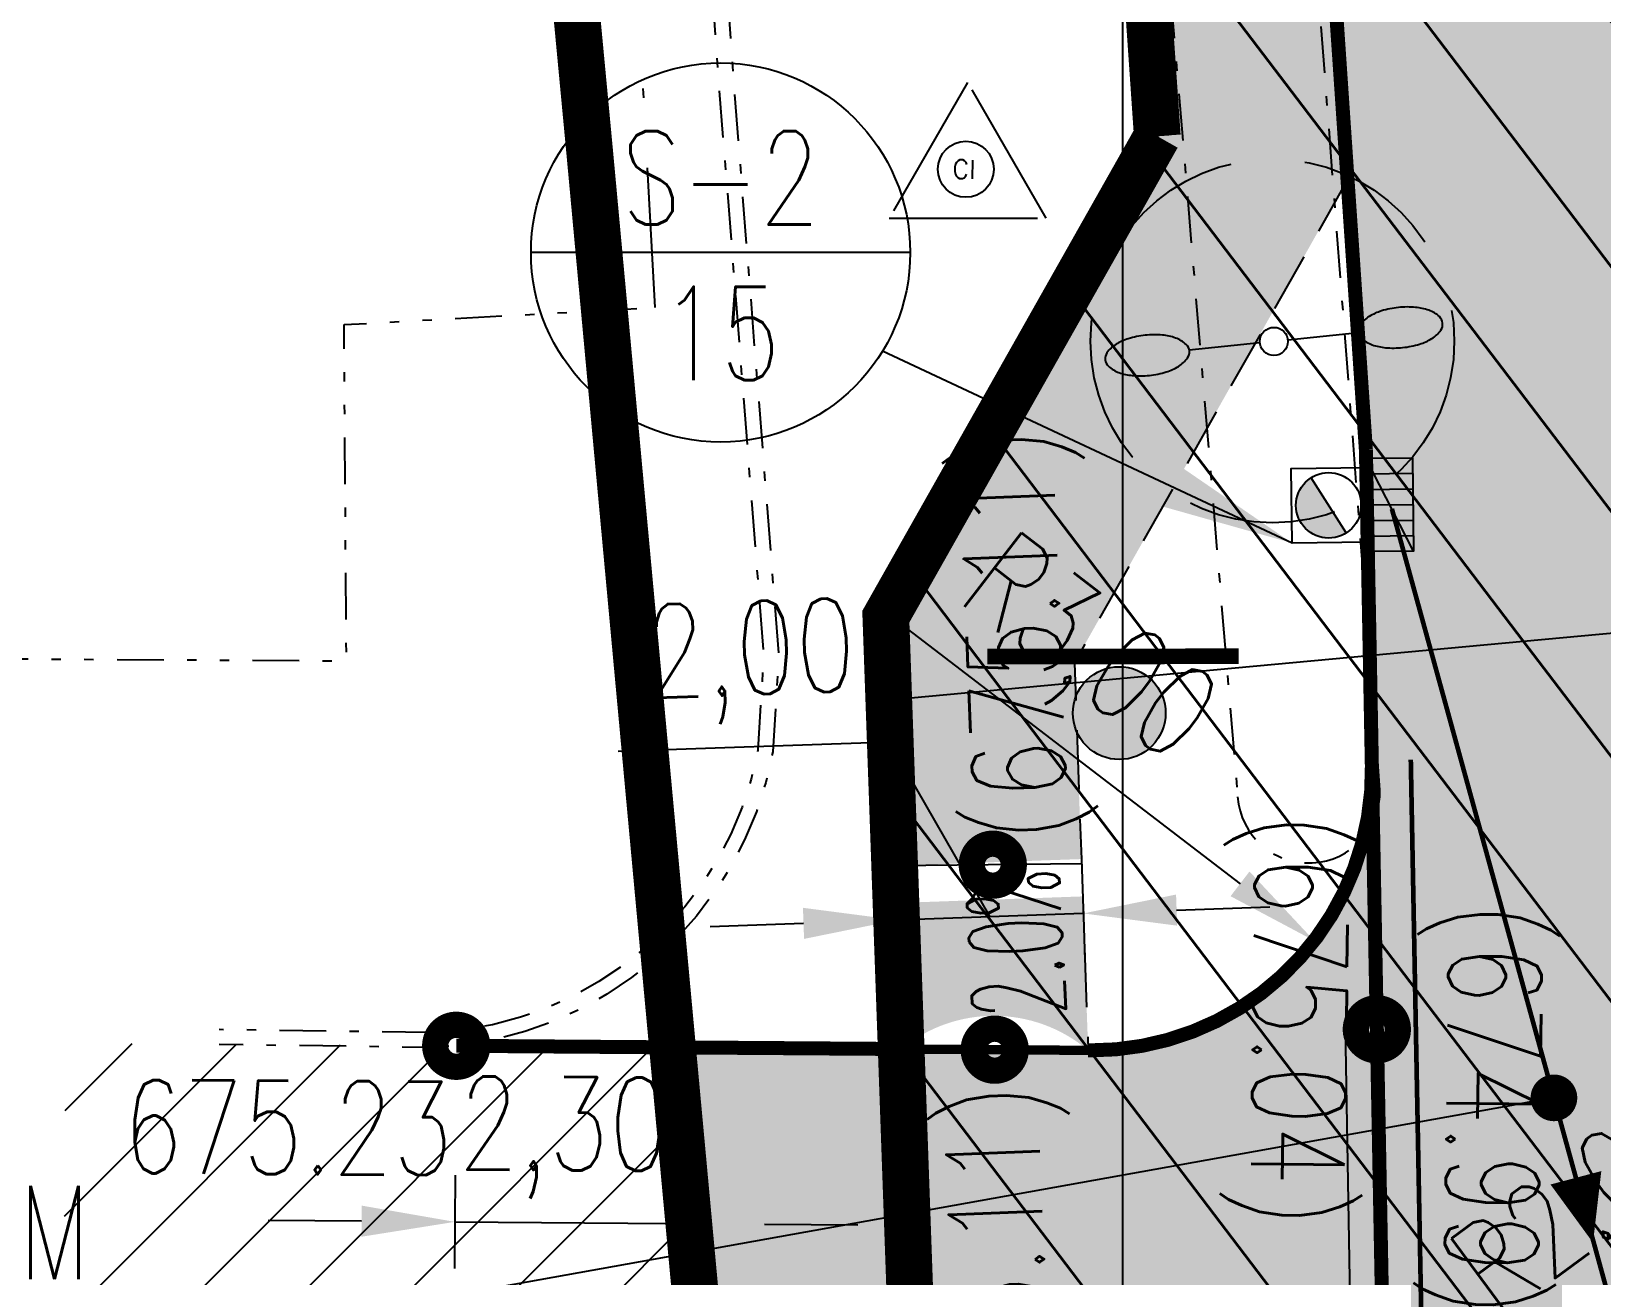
# Model space of a CAD drawing. Extents: x 352140 to 354978, y 6304672 to 6307963.
# Drawn here: x 352288.31 to 352305.13, y 6305547.89 to 6305561.22 of the extents above; entities that cross this region are included whole.
import ezdxf
from ezdxf import colors
from ezdxf.entities.mleader import LeaderData, LeaderLine
from ezdxf.enums import TextEntityAlignment as Align
from ezdxf.math import Vec2, Vec3

# ---------------------------------------------------------------- set-up
doc = ezdxf.new("R2010")
doc.units = 0
for name, pattern in [('CENTER', [50.800000000000004, 31.75, -6.35, 6.35, -6.35]), ('CONTINUOS', [0]), ('DASHDOT', [1, 0.5, -0.25, 0, -0.25]), ('DASHED', [19.049999999999997, 12.7, -6.35]), ('DIVIDE', [1.25, 0.5, -0.25, 0, -0.25, 0, -0.25]), ('HIDDEN', [9.524999999999999, 6.35, -3.175]), ('JPG_DASHDOT', [1, 0.5, -0.25, 0, -0.25])]:
    doc.linetypes.add(name, pattern=pattern)
doc.layers.get('0').update_dxf_attribs({"linetype": 'CONTINUOUS'})
for name, color, linetype in [('00-S2_ALL AREA APORTANTES', 150, 'CONTINUOUS'), ('00_All ext_Descarga sum', 1, 'CONTINUOUS'), ('00_All ext_Txt', 4, 'CONTINUOUS'), ('00_Demarc_Señal Proyectada', 1, 'CONTINUOUS'), ('00_S2_All ext_Sumidero', 3, 'CONTINUOUS'), ('01_Dem Ext_Transl_niv.anillo', 130, 'CONTINUOUS'), ('01_Dem Ext_Vereda HC', 1, 'CONTINUOUS'), ('02_Geo ext_Acotamiento', 7, 'CONTINUOUS'), ('02_Geo ext_Eje', 4, 'CONTINUOUS'), ('03_Pav ext_Escurrimiento', 2, 'CONTINUOUS'), ('03_Pav ext_HCV', 34, 'CONTINUOUS'), ('03_Pav ext_Vereda HC', 42, 'CONTINUOUS'), ('03_Pav proy_Rebaje de vereda', 5, 'DASHED'), ('03_Pav proy_Solera Tipo A', 1, 'CONTINUOUS'), ('03_S2_Pav ext_Borde vereda', 7, 'CONTINUOUS'), ('03_S3_Pav ext_Cota', 2, 'CONTINUOUS'), ('05_All ext_Txt', 4, 'CONTINUOUS'), ('1-coordenadas', 8, 'CONTINUOUS'), ('1-LINEA DE CIERRO', 7, 'DIVIDE'), ('2-ACHURADO PAVIMENTO HORMIGON', 8, 'CONTINUOUS'), ('TOP-URB-SOLERAS', 2, 'JPG_DASHDOT'), ('Z-CI', 253, 'CONTINUOUS')]:
    doc.layers.add(name, color=color, linetype=linetype)
doc.layers.add('0_ASD_LINEA OFICIAL', color=253, linetype='DASHDOT', lineweight=20)
doc.styles.add('JPG_2MM', font='simplex.shx', dxfattribs={"height": 1})
doc.styles.add('ROMANS', font='romans.shx', dxfattribs={"width": 0.75})
doc.dimstyles.new('acio', dxfattribs={"dimscale": 0, "dimtxt": 2, "dimasz": 2, "dimexe": 1, "dimexo": 1, "dimtad": 1, "dimrnd": 0.05, "dimzin": 1, "dimtxsty": 'ROMANS', "dimcen": 2.5, "dimclrt": 2, "dimaunit": 2, "dimazin": 0, "dimtfac": 1, "dimtmove": 0, "dimatfit": 3, "dimfxl": 1, "dimfxlon": 1, "dimarcsym": 0})
doc.dimstyles.new('Principal', dxfattribs={"dimscale": 0, "dimtxt": 2, "dimasz": 2, "dimexe": 1, "dimexo": 1, "dimtad": 1, "dimrnd": 0.05, "dimzin": 1, "dimtxsty": 'ROMANS', "dimcen": 2.5, "dimclrt": 2, "dimaunit": 2, "dimadec": 0, "dimazin": 0, "dimtfac": 1, "dimtmove": 0, "dimatfit": 3, "dimfxl": 1, "dimfxlon": 1, "dimarcsym": 0})
pattern_1 = [(127.2451660467093, (0, 0), (-1.263734244477452, -0.9607975902004564), [])]

# ---------------------------------------------------------------- blocks, each defined once
blk = doc.blocks.new('COORDENADAS')
at = {"layer": '1-coordenadas'}
blk.add_line((120, -900.625), (120, -0.625), dxfattribs=at)
blk = doc.blocks.new('CI')
at = {"layer": 'Z-CI'}
blk.add_circle((0, 0), 1.2, dxfattribs=at)
at = {"layer": 'Z-CI', "style": 'ROMANS'}
blk.add_text('CI', height=0.8, rotation=359.9999999999771, dxfattribs=at).set_placement((-0.5790548566146754, -0.401890331827417))
blk = doc.blocks.new('LUM2')
for points in [[(0.5229014756878314, 3.410333337480552, 0.04871405071057859), (0.4780484168259136, 3.869611710622848, 0.06248870065298349), (0.3648780560315572, 4.211667116191165, 0.102973750598541), (0.1641475692449603, 4.475958277358586, 0.1809406009640845), (-0.01662422687604703, 4.543590435321676, 0.1809406009643186), (-0.1973960229979639, 4.475958277358586, 0.1029737505982769), (-0.3981265097836513, 4.211667116191165, 0.0624887006529927), (-0.5112968705789172, 3.869611710622848, 0.04871405071057102), (-0.556149929440835, 3.410333337480552, 0.04871405071101282), (-0.5112968705770982, 2.951054964338255, 0.0624887006525511), (-0.3981265097836513, 2.608999558771757, 0.1029737505986113), (-0.1973960229961449, 2.344708397606155, 0.1809406009639757), (-0.01662422687604703, 2.277076239641247, 0.1809406009641173), (0.1641475692449603, 2.344708397606155, 0.1029737505985042), (0.3648780560315572, 2.608999558771757, 0.06248870065271414), (0.4780484168250041, 2.951054964338255, 0.04871405071085048)], [(-0.5229014756869219, -3.410333337491465, 0.04871405071057859), (-0.4780484168250041, -3.869611710631943, 0.06248870065298349), (-0.3648780560306477, -4.21166711620026, 0.102973750598541), (-0.1641475692440508, -4.475958277365862, 0.1809406009640845), (0.01662422687695653, -4.543590435328952, 0.1809406009643186), (0.1973960229979639, -4.475958277365862, 0.1029737505982769), (0.3981265097845608, -4.21166711620026, 0.0624887006529927), (0.5112968705798266, -3.869611710631943, 0.04871405071057102), (0.5561499294417445, -3.410333337491465, 0.04871405071101282), (0.5112968705789172, -2.95105496434735, 0.0624887006525511), (0.3981265097845608, -2.608999558779033, 0.1029737505986113), (0.1973960229979639, -2.344708397613431, 0.1809406009639757), (0.01662422687695653, -2.277076239650341, 0.1809406009641173), (-0.1641475692440508, -2.344708397613431, 0.1029737505985042), (-0.3648780560306477, -2.608999558779033, 0.06248870065271414), (-0.4780484168240946, -2.95105496434735, 0.04871405071085048)]]:
    blk.add_hatch(color=256).paths.add_polyline_path(points)
for p, q in [((0.01035205825155572, 2.276891429290117), (0.01035205825155572, 0.3754495746434259)), ((-0.01035205825155572, -2.276891429291936), (-0.01035205825155572, -0.3754495746470639))]:
    blk.add_line(p, q)
for centre in [(0, 0), (9.094947017729282e-13, 0)]:
    blk.add_circle(centre, 0.3755922632470101)
for centre, radius, start, end in [((0.9084136875399054, 3.589644082559971), 1.447052155798018, 154.5416227462664, 168.8443807012208), ((0.3370818942630649, 3.861646073768497), 0.8142764441657048, 131.0246651848823, 154.5416227462664), ((-0.01662422687604703, 4.268184828100857), 0.2754056072245294, 90, 131.0246651848823), ((-0.01662422687604703, 4.268184828100857), 0.2754056072240395, 48.97533481497067, 90), ((-0.3703303480142495, 3.861646073768497), 0.8142764441647238, 25.45837725373359, 48.97533481511771), ((-0.9416621412910899, 3.589644082559971), 1.447052155796162, 11.15561929877918, 25.45837725373359), ((1.817695091683163, 3.41033333748419), 2.373845021123537, 168.8443807012208, 180), ((-1.850943545437076, 3.410333337487828), 2.373845021125307, 0, 11.15561929877918), ((1.817695091677706, 3.41033333748419), 2.373845021118759, 180, 191.1556192987792), ((-1.850943545435257, 3.410333337482371), 2.373845021122686, 348.8443807012208, 0), ((0.9084136875389959, 3.231022592412046), 1.447052155796036, 191.1556192987792, 205.4583772537336), ((-0.9416621412901804, 3.231022592412046), 1.447052155795184, 334.5416227462664, 348.8443807012208), ((0.3370818942612459, 2.95902060120352), 0.8142764441641419, 205.4583772537336, 228.9753348151177), ((-0.3703303480142495, 2.95902060120352), 0.8142764441646378, 311.0246651848823, 334.5416227462664), ((-0.01662422687604703, 2.552481846869341), 0.2754056072240823, 228.9753348151177, 270.0000000000521), ((-0.01662422687604703, 2.552481846869341), 0.2754056072243111, 269.9999999998957, 311.0246651848823), ((0.370330348015159, -2.95902060120352), 0.8142764441646378, 131.0246651848823, 154.5416227462664), ((0.01662422687695653, -2.55248184687116), 0.2754056072243111, 89.99999999989578, 131.0246651848823), ((0.01662422687695653, -2.55248184687116), 0.2754056072240823, 48.97533481511771, 90.00000000005213), ((-0.3370818942612459, -2.95902060120352), 0.8142764441641419, 25.45837725373359, 48.97533481511771), ((0.9416621412901804, -3.231022592412046), 1.447052155795184, 154.5416227462664, 168.8443807012208), ((-0.9084136875371769, -3.231022592412046), 1.447052155796036, 11.15561929877918, 25.45837725373359), ((1.850943545435257, -3.41033333748419), 2.373845021122686, 168.8443807012208, 180), ((-1.817695091676796, -3.410333337487828), 2.373845021118759, 0, 11.15561929877918), ((1.850943545437985, -3.410333337487828), 2.373845021125307, 180, 191.1556192987792), ((-1.817695091682253, -3.410333337487828), 2.373845021123537, 348.8443807012208, 0), ((0.9416621412919994, -3.589644082559971), 1.447052155796162, 191.1556192987792, 205.4583772537336), ((-0.9084136875399054, -3.589644082559971), 1.447052155798018, 334.5416227462664, 348.8443807012208), ((0.370330348015159, -3.861646073768497), 0.8142764441647238, 205.4583772537336, 228.9753348151177), ((0.01662422687695653, -4.268184828100857), 0.2754056072240395, 228.9753348149707, 270), ((0.01662422687695653, -4.268184828100857), 0.2754056072245294, 270, 311.0246651848823), ((-0.3370818942621554, -3.861646073768497), 0.8142764441657048, 311.0246651848823, 334.5416227462664)]:
    blk.add_arc(centre, radius, start, end)
blk = doc.blocks.new('*U897')
h = blk.add_hatch(color=256)
edge = h.paths.add_edge_path()
edge.add_ellipse((0, 0), major_axis=(-0.4194812129581035, 0.4194812129581035), ratio=0.9999999968984781, start_angle=0, end_angle=360)
at = {"const_width": 0.2}
blk.add_lwpolyline([(-1.528137758868979, -0.7270930428057909), (1.68639813848722, -0.7232127214472257)], dxfattribs=at)
blk.add_ellipse((0, 0), major_axis=(-0.4194812129581035, 0.4194812129581035), ratio=0.9999999968984781, start_param=3.927291289987745, end_param=10.21047659716733)
blk = doc.blocks.new('SUMIDEROS2-flat-36')
h = blk.add_hatch(color=256)
h.dxf.hatch_style = 1
h.paths.add_polyline_path([(-2384012.433764914, 5850958.890662028), (-2384013.236991516, 5850959.486335617), (-2384012.135928119, 5850959.292275329)])
h = blk.add_hatch(color=256)
h.dxf.hatch_style = 1
h.paths.add_polyline_path([(-2384013.425125614, 5850958.89225714, 1), (-2384012.727470282, 5850958.835011723)])
at = {"ltscale": 0.5}
blk.add_line((-2384012.135928119, 5850959.292275329), (-2384013.236991516, 5850959.486335617), dxfattribs=at)
for points in [[(-2384012.939154722, 5850959.887948919), (-2384012.135928119, 5850959.292275329), (-2384012.433764914, 5850958.890662028), (-2384013.236991516, 5850959.486335617)], [(-2384013.236991516, 5850959.486335617), (-2384012.939154722, 5850959.887948919), (-2384012.135928119, 5850959.292275329), (-2384012.433764914, 5850958.890662028)]]:
    blk.add_lwpolyline(points, close=True)
for points in [[(-2384013.103120416, 5850959.387056686), (-2384012.805283621, 5850959.788669988)], [(-2384012.969249316, 5850959.287777754), (-2384012.671412521, 5850959.689391055)], [(-2384012.835378215, 5850959.188498823), (-2384012.53754142, 5850959.590112124)], [(-2384012.701507115, 5850959.089219891), (-2384012.40367032, 5850959.490833192)], [(-2384012.701507115, 5850959.089219891), (-2384012.40367032, 5850959.490833192)], [(-2384012.514087574, 5850958.950229387), (-2384012.990626445, 5850958.307648106), (-2384013.633207727, 5850958.784186976), (-2384013.156668856, 5850959.426768258)], [(-2384012.567636014, 5850958.98994096), (-2384012.269799219, 5850959.391554261)], [(-2384012.727470282, 5850958.835011723), (-2384013.425125613, 5850958.89225714)]]:
    blk.add_lwpolyline(points)
blk.add_circle((-2384013.076297948, 5850958.863634431), 0.35, dxfattribs=at)
blk = doc.blocks.new('_Dot')
at = {"color": 0, "linetype": 'ByBlock', "lineweight": -2}
blk.add_line((-0.5, 0), (-1, 0), dxfattribs=at)
at = {"color": 0, "linetype": 'ByBlock', "const_width": 0.5}
blk.add_lwpolyline([(-0.25, 0, 1), (0.25, 0, 1)], format="xyb", close=True, dxfattribs=at)
blk = doc.blocks.new('*D1226')
at = {"layer": '02_Geo ext_Acotamiento', "color": 0, "lineweight": -2, "transparency": 16777216}
for p, q in [((352292.8523217606, 6305548.967249374), (352292.8450652981, 6305547.967275702)), ((352295.1685431436, 6305548.950441358), (352295.1612866811, 6305547.950467686)), ((352291.8487198578, 6305548.474519), (352290.8487461862, 6305548.481775464)), ((352292.8486935293, 6305548.467262538), (352295.1649149123, 6305548.450454522)), ((352296.1648885838, 6305548.44319806), (352297.1648622553, 6305548.435941597))]:
    blk.add_line(p, q, dxfattribs=at)
at = {"layer": '02_Geo ext_Acotamiento', "color": 0, "transparency": 16777216}
for points in [[(352291.8499292682, 6305548.641181279), (352291.8475104474, 6305548.307856722), (352292.8486935293, 6305548.467262538)], [(352296.1660979943, 6305548.609860338), (352296.1636791734, 6305548.276535781), (352295.1649149123, 6305548.450454522)]]:
    blk.add_solid(points, dxfattribs=at)
at = {"layer": '02_Geo ext_Acotamiento', "color": 2, "transparency": 16777216, "insert": (352294.0133911883, 6305549.366572726), "char_height": 1, "attachment_point": 5, "rotation": 359.5842316734899, "style": 'ROMANS'}
blk.add_mtext('2,30', dxfattribs=at)
blk = doc.blocks.new('*D1231')
at = {"layer": '02_Geo ext_Acotamiento', "color": 0, "lineweight": -2, "transparency": 16777216}
for p, q in [((352297.5046679117, 6305553.606236462), (352294.5957855963, 6305553.502982755)), ((352298.579507377, 6305551.735043638), (352297.5046679117, 6305553.606236462)), ((352299.5750955453, 6305551.852820132), (352299.5957548837, 6305551.270801475)), ((352300.5773886619, 6305551.805960447), (352301.5767592733, 6305551.841434113)), ((352296.5816260921, 6305551.664126829), (352295.5822554807, 6305551.628653163)), ((352297.5780741983, 6305551.781933848), (352297.5987335368, 6305551.199915191)), ((352299.5780180505, 6305551.77048678), (352297.5809967036, 6305551.699600496)), ((352299.5780180505, 6305551.77048678), (352297.5809967036, 6305551.699600496))]:
    blk.add_line(p, q, dxfattribs=at)
at = {"layer": '02_Geo ext_Acotamiento', "color": 0, "transparency": 16777216}
for points in [[(352300.5714763842, 6305551.972522216), (352300.5833009396, 6305551.639398678), (352299.5780180505, 6305551.77048678)], [(352296.5757138144, 6305551.830688599), (352296.5875383698, 6305551.497565061), (352297.5809967036, 6305551.699600496)]]:
    blk.add_solid(points, dxfattribs=at)
at = {"layer": '02_Geo ext_Acotamiento', "color": 2, "transparency": 16777216, "insert": (352296.0180259557, 6305554.461776384), "char_height": 1, "attachment_point": 5, "rotation": 2.032917886079617, "style": 'ROMANS'}
blk.add_mtext('2,00', dxfattribs=at)
blk = doc.blocks.new('*D1307')
at = {"layer": '02_Geo ext_Acotamiento', "color": 0, "lineweight": -2, "transparency": 16777216}
blk.add_line((352308.1813862701, 6305564.949308012), (352314.1997199456, 6305565.601524895), dxfattribs=at)
at = {"layer": '02_Geo ext_Acotamiento', "color": 0, "transparency": 16777216}
blk.add_solid([(352314.1817631385, 6305565.767221398), (352314.2176767526, 6305565.435828393), (352315.1938989591, 6305565.709265737)], dxfattribs=at)
at = {"layer": '02_Geo ext_Acotamiento', "color": 2, "transparency": 16777216, "insert": (352310.5956631323, 6305566.124000197), "char_height": 1, "attachment_point": 5, "rotation": 6.185101317269659, "style": 'ROMANS'}
blk.add_mtext('R102,05', dxfattribs=at)
blk = doc.blocks.new('*D1310')
at = {"layer": '02_Geo ext_Acotamiento', "color": 0, "lineweight": -2, "transparency": 16777216}
blk.add_line((352306.4345919453, 6305575.490918088), (352312.341629026, 6305576.814791181), dxfattribs=at)
at = {"layer": '02_Geo ext_Acotamiento', "color": 0, "transparency": 16777216}
blk.add_solid([(352312.305180209, 6305576.97742347), (352312.3780778428, 6305576.652158891), (352313.317422762, 6305577.033484082)], dxfattribs=at)
at = {"layer": '02_Geo ext_Acotamiento', "color": 2, "transparency": 16777216, "insert": (352308.7016977405, 6305576.929273331), "char_height": 1, "attachment_point": 5, "rotation": 12.632272347519269, "style": 'ROMANS'}
blk.add_mtext('R102,05', dxfattribs=at)
blk = doc.blocks.new('A$C27410629')
at = {"layer": '0_ASD_LINEA OFICIAL', "ltscale": 8}
blk.add_lwpolyline([(108.2221276874889, 588.5412650801409, 0.5, 0.5, 0), (96.30552842778798, 763.7804398066692, 0.5, 0.5, 0), (94.84543201400629, 764.6166392889618, 0.5, 0.5, 0), (94.15927234333867, 774.7069386919011, 0.5, 0.5, 0), (93.50078330014185, 793.2351651731606, 0.5, 0.5, 0), (96.40828448285811, 798.3809679025271, 0.5, 0.5, -0.003728265322063399), (94.92213404930953, 821.7128187970329, 0.5, 0.5, 0), (91.97411899043072, 874.2595570397662, 0.5, 0.5, 0), (89.87965435057777, 904.4822556949803, 0.5, 0.5, -0.01840193141813321)], format="xyseb", dxfattribs=at)
at = {"layer": '0_ASD_LINEA OFICIAL', "ltscale": 8, "const_width": 0.5}
blk.add_lwpolyline([(108.2221276874889, 588.5412650801409), (107.3695120473967, 588.3108700874454), (106.3373067426874, 601.540489971927), (104.8399032004672, 620.7324855824099), (103.4370467598928, 638.9969361613603), (100.0072314411082, 685.3691653500409, 7.916786295022778e-05), (97.12729606317225, 721.6370601835806, 0.004750322554390458), (91.9126415367391, 781.0934453131649), (90.32654717257537, 798.241543049282), (85.38492037547985, 850.5229603688331), (80.53236033739813, 904.7807716003717), (78.45888305734843, 929.699225202492), (27.91760419635102, 924.0142686425806), (25.43836274091154, 972.681132629803), (22.6721831044224, 1024.686115636478), (83.11954794381745, 1027.794125205295, -6.479694240441707e-14)], format="xyb", dxfattribs=at)
blk = doc.blocks.new('*D1455')
at = {"layer": '02_Geo ext_Acotamiento', "color": 0, "lineweight": -2, "transparency": 16777216}
blk.add_line((352297.5859229742, 6305554.901067145), (352301.2563560056, 6305552.087075965), dxfattribs=at)
at = {"layer": '02_Geo ext_Acotamiento', "color": 0, "transparency": 16777216}
blk.add_solid([(352301.3577610934, 6305552.219343822), (352301.1549509177, 6305551.954808107), (352302.0499631474, 6305551.478645439)], dxfattribs=at)
at = {"layer": '02_Geo ext_Acotamiento', "color": 2, "transparency": 16777216, "insert": (352299.576631485, 6305554.518674253), "char_height": 1, "attachment_point": 5, "rotation": 322.52389395263924, "style": 'ROMANS'}
blk.add_mtext('R3,00', dxfattribs=at)
blk = doc.blocks.new('*D1457')
at = {"layer": '02_Geo ext_Acotamiento', "color": 0, "lineweight": -2, "transparency": 16777216}
for p, q in [((352306.9799529766, 6305548.89766037), (352303.2541546552, 6305546.157395443)), ((352300.8374206088, 6305544.3799263), (352302.4485766399, 6305545.564905729))]:
    blk.add_line(p, q, dxfattribs=at)
at = {"layer": '02_Geo ext_Acotamiento', "color": 0, "transparency": 16777216}
blk.add_solid([(352303.1554063694, 6305546.291658446), (352303.3529029409, 6305546.02313244), (352302.4485766399, 6305545.564905729)], dxfattribs=at)
at = {"layer": '02_Geo ext_Acotamiento', "color": 2, "transparency": 16777216, "insert": (352304.9820173397, 6305548.555026617), "char_height": 1, "attachment_point": 5, "rotation": 36.33388562325356, "style": 'ROMANS'}
blk.add_mtext('R2,00', dxfattribs=at)

msp = doc.modelspace()

# ---------------------------------------------------------------- hatches: boundary and pattern name
at = {"layer": '00-S2_ALL AREA APORTANTES', "linetype": 'DASHED', "lineweight": 40, "ltscale": 0.25}
h = msp.add_hatch(dxfattribs=at)
h.set_pattern_fill('ANSI31', color=150, scale=0.5, angle=82.24516604670926)
h.set_pattern_definition(pattern_1)
edge = h.paths.add_edge_path()
edge.add_line((352310.1994109385, 6305587.0601756), (352309.8431174497, 6305593.410910017))
edge.add_line((352309.8431174497, 6305593.410910017), (352298.3614012819, 6305592.766754485))
edge.add_line((352298.3614012819, 6305592.766754485), (352298.8855047774, 6305583.424899494))
edge.add_arc((353570.4612973324, 6305652.696666113), 1273.461257307173, 183.1182258633428, 184.1702279855962)
edge.add_arc((355208.3114024925, 6303913.640963431), 3341.692684704677, 150.4818463206802, 150.5831869437093)
edge.add_line((352297.4640871257, 6305554.944684755), (352297.4972858097, 6305554.055731436))
edge.add_line((352297.4972858097, 6305554.055731436), (352311.4211457387, 6305555.343603484))
edge.add_line((352311.4211457387, 6305555.343603484), (352310.1994109385, 6305587.0601756))
h = msp.add_hatch(dxfattribs=at)
h.set_pattern_fill('ANSI31', color=82, scale=0.5, angle=82.24516604670926)
h.set_pattern_definition(pattern_1)
h.paths.add_polyline_path([(352312.3405081268, 6305531.476702517), (352311.4211457387, 6305555.343603484), (352297.4956468006, 6305554.055579838), (352298.8102437028, 6305526.328870536), (352300.2703427261, 6305525.49263268), (352300.8855544886, 6305516.445655501), (352313.3052163416, 6305517.290216277)])
at = {"layer": '01_Dem Ext_Vereda HC'}
h = msp.add_hatch(dxfattribs=at)
h.set_pattern_fill('ANSI37', color=256, scale=0.1, style=0)
h.set_pattern_definition([(45, (-2097.356183636992, 416.1615817788988), (-0.2245064030267289, 0.2245064030267289), []), (135, (-2097.356183636992, 416.1615817788988), (-0.2245064030267289, -0.2245064030267288), [])])
edge = h.paths.add_edge_path()
edge.add_line((352324.6266672374, 6305354.217633853), (352323.7537669337, 6305365.376902693))
edge.add_line((352323.7537669337, 6305365.376902693), (352321.9593746307, 6305388.288286769))
edge.add_line((352321.9593746307, 6305388.288286769), (352321.0200408547, 6305399.735646904))
edge.add_line((352321.0200408547, 6305399.735646904), (352319.7262012243, 6305417.010371418))
edge.add_line((352319.7262012243, 6305417.010371418), (352318.8092220062, 6305429.361490522))
edge.add_line((352318.8092220062, 6305429.361490522), (352318.5785960642, 6305432.409537219))
edge.add_line((352318.5785960642, 6305432.409537219), (352318.5435880136, 6305432.787140763))
edge.add_line((352318.5435880136, 6305432.787140763), (352317.6023191487, 6305444.364548027))
edge.add_line((352317.6023191487, 6305444.364548027), (352316.9477372395, 6305453.40108229))
edge.add_line((352316.9477372395, 6305453.40108229), (352316.3764754368, 6305460.379033849))
edge.add_line((352316.3764754368, 6305460.379033849), (352316.1927936507, 6305463.171302819))
edge.add_line((352316.1927936507, 6305463.171302819), (352315.8276912471, 6305467.827687815))
edge.add_line((352315.8276912471, 6305467.827687815), (352315.1326527215, 6305476.709845068))
edge.add_line((352315.1326527215, 6305476.709845068), (352314.3995475582, 6305486.469717496))
edge.add_line((352314.3995475582, 6305486.469717496), (352313.7052213575, 6305495.144837329))
edge.add_line((352313.7052213575, 6305495.144837329), (352312.7520130329, 6305507.985593495))
edge.add_line((352312.7520130329, 6305507.985593495), (352311.9228655641, 6305518.751117889))
edge.add_line((352311.9228655641, 6305518.751117889), (352311.3465869891, 6305530.828792168))
edge.add_line((352311.3465869891, 6305530.828792168), (352311.4195467787, 6305536.178308116))
edge.add_line((352311.4195467787, 6305536.178308116), (352311.048468859, 6305538.191454701))
edge.add_line((352311.048468859, 6305538.191454701), (352311.427776185, 6305540.600735082))
edge.add_line((352311.427776185, 6305540.600735082), (352312.8705591141, 6305541.960995138))
edge.add_line((352312.8705591141, 6305541.960995138), (352312.31949269, 6305548.006508416))
edge.add_line((352312.31949269, 6305548.006508416), (352310.4906650469, 6305552.125069628))
edge.add_line((352310.4906650469, 6305552.125069628), (352309.8570706255, 6305554.800468497))
edge.add_line((352309.8570706255, 6305554.800468497), (352308.8419464871, 6305562.042501912))
edge.add_line((352308.8419464871, 6305562.042501912), (352307.8405396196, 6305562.780497363))
edge.add_line((352307.8405396196, 6305562.780497363), (352306.9353777597, 6305569.137672993))
edge.add_line((352306.9353777597, 6305569.137672993), (352305.3234242427, 6305578.158408377))
edge.add_line((352305.3234242427, 6305578.158408377), (352304.3546765021, 6305583.786501821))
edge.add_line((352304.3546765021, 6305583.786501821), (352303.2696380663, 6305583.729725129))
edge.add_line((352303.2696380663, 6305583.729725129), (352303.3009971211, 6305583.500198203))
edge.add_line((352303.3009971211, 6305583.500198203), (352304.5512827569, 6305576.329439399))
edge.add_line((352304.5512827569, 6305576.329439399), (352306.0125797477, 6305568.087194613))
edge.add_line((352306.0125797477, 6305568.087194613), (352306.8646864785, 6305561.915884937))
edge.add_line((352306.8646864785, 6305561.915884937), (352307.715091197, 6305555.322549073))
edge.add_line((352307.715091197, 6305555.322549073), (352308.8328763297, 6305550.640208163))
edge.add_line((352308.8328763297, 6305550.640208163), (352310.8845499516, 6305546.636122581))
edge.add_line((352310.8845499516, 6305546.636122581), (352311.4118078087, 6305543.877401835))
edge.add_line((352311.4118078087, 6305543.877401835), (352310.0298559864, 6305538.727697945))
edge.add_line((352310.0298559864, 6305538.727697945), (352309.4795361236, 6305534.303879227))
edge.add_line((352309.4795361236, 6305534.303879227), (352309.4116323916, 6305528.202188144))
edge.add_line((352309.4116323916, 6305528.202188144), (352309.9602134333, 6305517.592138763))
edge.add_line((352309.9602134333, 6305517.592138763), (352310.7317896371, 6305507.798651174))
edge.add_line((352310.7317896371, 6305507.798651174), (352311.5892006893, 6305496.734640315))
edge.add_line((352311.5892006893, 6305496.734640315), (352312.4097474329, 6305486.120271561))
edge.add_line((352312.4097474329, 6305486.120271561), (352313.1743920251, 6305476.77195018))
edge.add_line((352313.1743920251, 6305476.77195018), (352313.9709888658, 6305466.097954232))
edge.add_line((352313.9709888658, 6305466.097954232), (352314.6863197582, 6305456.478381753))
edge.add_line((352314.6863197582, 6305456.478381753), (352315.5798657753, 6305445.044750461))
edge.add_line((352315.5798657753, 6305445.044750461), (352316.3973005981, 6305434.297414357))
edge.add_line((352316.3973005981, 6305434.297414357), (352317.1973757394, 6305423.905398732))
edge.add_line((352317.1973757394, 6305423.905398732), (352317.9587768157, 6305413.912047522))
edge.add_line((352317.9587768157, 6305413.912047522), (352318.733574962, 6305404.132510526))
edge.add_line((352318.733574962, 6305404.132510526), (352319.3187164374, 6305396.328234362))
edge.add_line((352319.3187164374, 6305396.328234362), (352320.064715064, 6305387.254243672))
edge.add_line((352320.064715064, 6305387.254243672), (352320.856391366, 6305376.522318559))
edge.add_line((352320.856391366, 6305376.522318559), (352321.696, 6305366.337))
edge.add_line((352321.696, 6305366.337), (352322.335, 6305357.95))
edge.add_line((352322.335, 6305357.95), (352322.753, 6305354.269))
edge.add_line((352322.753, 6305354.269), (352323.012, 6305353.793))
edge.add_arc((352326.6047092786, 6305355.063878855), 3.810865128181641, 199.4806371982039, 277.2872156517105)
edge.add_line((352327.0880919304, 6305351.283794962), (352327.1510651556, 6305351.78185584))
edge.add_line((352327.1510651556, 6305351.78185584), (352335.9051114499, 6305354.568673877))
edge.add_line((352335.9051114499, 6305354.568673877), (352346.0273239819, 6305357.940035836))
edge.add_line((352346.0273239819, 6305357.940035836), (352352.723032463, 6305360.445179773))
edge.add_line((352352.723032463, 6305360.445179773), (352352.4089974248, 6305361.283328012))
edge.add_line((352352.4089974248, 6305361.283328012), (352346.3781137528, 6305359.047828827))
edge.add_line((352346.3781137528, 6305359.047828827), (352335.6529403849, 6305355.469693946))
edge.add_line((352335.6529403849, 6305355.469693946), (352326.8674186321, 6305352.672855814))
edge.add_line((352326.8674186321, 6305352.672855814), (352325.6496073931, 6305353.072245081))
edge.add_line((352325.6496073931, 6305353.072245081), (352324.6266672374, 6305354.217633853))
at = {"layer": '03_Pav ext_HCV'}
h = msp.add_hatch(dxfattribs=at)
h.set_pattern_fill('SWAMP', color=256, scale=0.025, angle=-5.87842838446813e-10, style=0)
h.set_pattern_definition([(359.9999999994121, (0, 0), (0.3175000000056422, 0.5499261309017425), [0.079375, -0.555625]), (90, (0.0396875, -4.071855352894005e-13), (-0.3174999999943578, 0.5499261309082575), [0.0396875, -1.06016476181]), (90, (0.049609375, -5.089819191117507e-13), (-0.3174999999943578, 0.5499261309082575), [0.03175, -1.06810226181]), (90, (0.029765625, -3.053891514670504e-13), (-0.3174999999943578, 0.5499261309082575), [0.03175, -1.06810226181]), (59.99999999941215, (0.05953125000000001, -6.107783029341008e-13), (-0.3174999995629745, 0.5499261311573168), [0.0254, -0.6096]), (119.9999999994121, (0.01984375, -2.035927676447003e-13), (-0.6349999995686166, 2.555744082988348e-10), [0.0254, -0.6095999999999999])])
edge = h.paths.add_edge_path(flags=16)
edge.add_arc((352300.8374206088, 6305544.3799263), 2.000000001115855, 1.647129147588444, 89.71779123072211)
edge.add_line((352300.8472715134, 6305546.379902041), (352299.7266244207, 6305546.385421767))
edge.add_line((352299.7266244207, 6305546.385421767), (352297.769544319, 6305546.395061338))
edge.add_line((352297.769544319, 6305546.395061338), (352297.736265928, 6305545.995220398))
edge.add_line((352297.736265928, 6305545.995220398), (352299.737229846, 6305545.985364677))
edge.add_line((352299.737229846, 6305545.985364677), (352299.8742863747, 6305540.81532813))
edge.add_line((352299.8742863747, 6305540.81532813), (352300.8672274432, 6305540.801101528))
edge.add_arc((352300.8672274436, 6305542.801101528), 2, 269.9999999899948, 361.6823211574943)
edge.add_line((352302.8663653759, 6305542.859817177), (352302.8365942293, 6305544.437414034))
edge = h.paths.add_edge_path()
edge.add_line((352310.8662723316, 6305527.362027653), (352310.3910046924, 6305534.351060944))
edge.add_arc((352312.1369724429, 6305534.469790093), 1.749999999026133, 89.31784103744059, 183.8902335691468, ccw=False)
edge.add_line((352312.1578073105, 6305536.219666061), (352311.6220969402, 6305550.126854913))
edge.add_arc((352312.7349205835, 6305553.313114249), 3.375000002420077, 183.8902335856941, 250.7478832497948, ccw=False)
edge.add_line((352309.3676970605, 6305553.084136603), (352307.8427718737, 6305575.50887587))
edge.add_line((352307.8427718737, 6305575.50887587), (352305.7953360895, 6305612.111204949))
edge.add_line((352305.7953360895, 6305612.111204949), (352299.3018358103, 6305611.705242014))
edge.add_line((352299.3018358103, 6305611.705242014), (352301.3551351244, 6305575.106317166))
edge.add_line((352301.3551351244, 6305575.106317166), (352302.6045640155, 6305556.732879998))
edge.add_line((352302.6045640155, 6305556.732879998), (352302.6687713603, 6305553.360231278))
edge.add_arc((352299.6685668981, 6305553.304377713), 3.000724318528059, -90.0000000155598, 1.0665286225466843, ccw=False)
edge.add_line((352299.6685668973, 6305550.303653395), (352295.1785983777, 6305550.336098541))
edge.add_line((352295.1785983777, 6305550.336098541), (352295.5421054911, 6305546.406032558))
edge.add_line((352295.5421054911, 6305546.406032558), (352297.769544319, 6305546.395061338))
edge.add_line((352297.769544319, 6305546.395061338), (352297.8622030998, 6305541.244627436))
edge.add_line((352297.8622030998, 6305541.244627436), (352299.8636772525, 6305541.215524676))
edge.add_line((352299.8636772525, 6305541.215524676), (352299.8742863748, 6305540.815328129))
edge.add_line((352299.8742863748, 6305540.815328129), (352297.872812222, 6305540.844430888))
edge.add_line((352297.872812222, 6305540.844430888), (352296.0627618654, 6305540.870750219))
edge.add_line((352296.0627618654, 6305540.870750219), (352296.4500694482, 6305536.836769667))
edge.add_line((352296.4500694482, 6305536.836769667), (352300.1059254458, 6305536.754382834))
edge.add_arc((352300.0378287362, 6305533.75515572), 3.00000007389057, 1.081566390940793, 88.69933697024322, ccw=False)
edge.add_line((352303.0372943202, 6305533.811783042), (352303.3826972033, 6305526.865777086))
edge.add_line((352303.3826972033, 6305526.865777086), (352310.8662723316, 6305527.362027653))
at = {"layer": '03_Pav ext_Vereda HC'}
h = msp.add_hatch(dxfattribs=at)
h.set_pattern_fill('DOTS', color=256, scale=0.2)
h.set_pattern_definition([(0, (0, 0), (0.15875, 0.3175), [0, -0.3175])])
h.paths.add_polyline_path([(352299.2010074013, 6305613.502452648), (352298.8016354223, 6305613.480046793), (352298.5641759167, 6305617.471142729), (352298.9766457525, 6305617.495700689), (352297.933394954, 6305636.096943562), (352296.0695049587, 6305662.992496826), (352294.0744972049, 6305662.854240701), (352295.9374897185, 6305635.971637737), (352298.8893962423, 6305583.355536285), (352299.4200206823, 6305574.38030283), (352300.3714995899, 6305560.09298688), (352297.4639984072, 6305554.947184151), (352297.5586174893, 6305552.281558105), (352299.5573587121, 6305552.352505438), (352299.4827491157, 6305554.454420604), (352302.4075028026, 6305559.630757451), (352301.3551351244, 6305575.106317166)])
edge = h.paths.add_edge_path()
edge.add_line((352299.5715481787, 6305551.952757193), (352297.5728069559, 6305551.88180986))
edge.add_line((352297.5728069559, 6305551.88180986), (352297.6283045372, 6305550.318321873))
edge.add_arc((352298.6204892079, 6305549.111755901), 1.562124152135173, 49.73728085219773, 129.4311825418116, ccw=False)
edge.add_line((352299.6300797287, 6305550.303795685), (352299.5715481787, 6305551.952757193))
edge = h.paths.add_edge_path()
edge.add_arc((352299.1334536501, 6305538.168839798), 1.71650514061042, 232.9086292252193, 304.5094205790309, ccw=False)
edge.add_line((352298.0982502415, 6305536.799626959), (352298.2224022729, 6305534.972714229))
edge.add_line((352298.2224022729, 6305534.972714229), (352300.2177942431, 6305535.108401127))
edge.add_line((352300.2177942431, 6305535.108401127), (352300.1059254458, 6305536.754382834))
at = {"layer": '2-ACHURADO PAVIMENTO HORMIGON'}
h = msp.add_hatch(dxfattribs=at)
h.set_pattern_fill('ANSI31', color=256, scale=0.25)
h.set_pattern_definition([(45, (0, 0), (-0.5612660075668221, 0.5612660075668221), [])])
h.paths.add_polyline_path([(352295.5421054911, 6305546.406032558), (352295.1785983777, 6305550.336098541), (352288.6799545845, 6305550.383256946), (352288.6513395396, 6305546.439972931), (352292.9588378055, 6305546.418756407)])

# ---------------------------------------------------------------- linework, layer by layer
at = {"layer": '00-S2_ALL AREA APORTANTES', "color": 82, "ltscale": 0.25}
msp.add_lwpolyline([(352326.3331475777, 6305556.722872628), (352297.4972858097, 6305554.055731436)], dxfattribs=at)
at = {"layer": '00_All ext_Descarga sum', "linetype": 'DASHED', "ltscale": 0.05, "const_width": 0.04999999999999999}
msp.add_lwpolyline([(352306.424656246, 6305543.22766454), (352302.8829935748, 6305556.102526095)], dxfattribs=at)
at = {"layer": '00_All ext_Txt', "extrusion": (5.811924907691035e-13, 1.507996267808687e-09, 1), "elevation": 1.109668074829974e-07}
msp.add_lwpolyline([(352297.7244681612, 6305558.847919933), (352293.6632535559, 6305558.849484684)], dxfattribs=at)
at = {"layer": '00_All ext_Txt', "color": 2, "extrusion": (4.180130708518832e-07, 1.10237637922935e-07, 0.9999999999999066), "elevation": 0.8423768545554702}
msp.add_lwpolyline([(352305.0367587606, 6305548.244323532, 0, 0.5624999999999996, 0), (352304.8535185707, 6305548.939156952, 0.1042479130453782, 0.1042479130453782, 0)], format="xyseb", dxfattribs=at)
at = {"layer": '00_All ext_Txt'}
msp.add_circle((352295.6938595864, 6305558.848700871, 1.08532754160717e-07), 2.03060745366118, dxfattribs=at)
at = {"layer": '01_Dem Ext_Transl_niv.anillo', "linetype": 'HIDDEN', "ltscale": 0.25}
msp.add_lwpolyline([(352298.3395733783, 6305560.671283684), (352297.4991277587, 6305559.215589167), (352299.1800189988, 6305559.215589167)], close=True, dxfattribs=at)
msp.add_circle((352301.6035404318, 6305557.900840231), 1.947711266577244, dxfattribs=at)
at = {"layer": '02_Geo ext_Eje', "linetype": 'CENTER', "ltscale": 0.1, "const_width": 0.3, "flags": 128}
msp.add_lwpolyline([(352312.1869419859, 6305350.253457952), (352300.2703427261, 6305525.49263268), (352298.8102463124, 6305526.328832162), (352298.1240866417, 6305536.419131564), (352297.4655975985, 6305554.947358046), (352300.3730987812, 6305560.093160775, -0.003728265322063399), (352298.8869483477, 6305583.425011669), (352295.9389332888, 6305635.971749912), (352293.844468649, 6305666.194448568, -0.01840193141813321), (352293.3438672001, 6305681.639249023, 0.01517157700452478), (352293.1864957727, 6305687.704442002), (352288.4883733931, 6305771.091482916, 0.009386625321645614), (352287.0843622422, 6305789.506318077, 0.02414918653338492), (352280.7601415884, 6305831.584019321), (352280.7601415906, 6305831.584019321, 0.008260282951669902), (352277.7160237461, 6305845.558331769, 0.02844360343618716), (352273.9880373229, 6305856.836092235, -0.01256414860962356), (352265.8165059218, 6305879.815987964, -4.818861119802034e-05), (352261.1310284659, 6305893.24079561, -0.0136636635266434), (352251.3178816694, 6305918.857004657, -0.05826520656828901), (352243.4886382368, 6305954.379237848), (352243.4886382332, 6305954.379237848, -0.003961724196727663), (352243.2745247937, 6305956.814568781, -0.2741006311764708), (352278.3845610315, 6306028.408419116), (352278.3845610315, 6306028.408419116, -0.1176347053763299), (352314.8968764081, 6306041.290246989, -0.1054479127376658), (352349.7582408146, 6306037.778979043, -0.04227284655680764), (352362.977866212, 6306032.296059269), (352388.0651661378, 6306018.452597812, 0.01893733475849715), (352399.773478026, 6306012.530964789, -0.01147472138864261), (352417.83681951, 6306003.156911181, 0.04962077657042385), (352428.0326397765, 6305998.852976762), (352428.0326397765, 6305998.852976763), (352428.0326397765, 6305998.852976762, 0.08893158875618948), (352448.6948046738, 6305995.817405001, 0.01937286437110759), (352457.0790293366, 6305996.38837774, 0.02338769991160948), (352489.9839406122, 6306002.290656727, 0.02981475030709136), (352533.7923687883, 6306015.108074996, 0.005373472105566591), (352539.5197752549, 6306017.216090346, -0.02038905157982782), (352573.143745884, 6306028.108107445, -0.01033811889572692), (352585.980900702, 6306031.484444926, -0.01173618040004156), (352605.8476096128, 6306035.893831218), (352704.8572295532, 6306049.87296456)], format="xyb", dxfattribs=at)
at = {"layer": '03_Pav ext_Escurrimiento'}
for points in [[(352298.1041940759, 6305550.458680835, 0, 0.3998727953642809, 0), (352298.0711637906, 6305551.340788672, 0, 0, 0), (352298.0440420869, 6305552.065101543, 0, 0, 0)], [(352301.8632752335, 6305548.447540479, 0, 0.3998727953642809, 0), (352300.9809110221, 6305548.4222693, 0, 0, 0), (352299.8402341789, 6305548.389599958, 0, 0, 0)], [(352296.507251807, 6305548.307378095, 0, 0.3998727953642809, 0), (352295.6248875956, 6305548.282106915, 0, 0, 0), (352294.4842107524, 6305548.249437573, 0, 0, 0)]]:
    msp.add_lwpolyline(points, format="xyseb", dxfattribs=at)
at = {"layer": '03_Pav ext_HCV', "linetype": 'HIDDEN', "ltscale": 0.3}
msp.add_lwpolyline([(352302.6045640155, 6305556.732879996), (352303.0860800577, 6305531.227673251)], dxfattribs=at)
at = {"layer": '03_Pav proy_Rebaje de vereda', "ltscale": 0.02, "const_width": 0.1}
msp.add_lwpolyline([(352297.6283045372, 6305550.318321873), (352299.6300797287, 6305550.303795685)], dxfattribs=at)
at = {"layer": '03_Pav proy_Solera Tipo A', "linetype": 'CONTINUOS', "ltscale": 0.1, "const_width": 0.15}
for points in [[(352302.6045640275, 6305556.732879822), (352301.3551351244, 6305575.106317166), (352299.2010074013, 6305613.502452648)], [(352302.6045640275, 6305556.732879822), (352303.0860800578, 6305531.227673248)], [(352295.1785983777, 6305550.336098541), (352297.6283045372, 6305550.318321873)], [(352299.6300797287, 6305550.303795685), (352299.6489332584, 6305550.303658872)]]:
    msp.add_lwpolyline(points, dxfattribs=at)
msp.add_lwpolyline([(352299.6470023944, 6305550.303730882, 0.42179082966763), (352302.6687713603, 6305553.360231278)], format="xyb", dxfattribs=at)
at = {"layer": '03_Pav proy_Solera Tipo A', "color": 0, "linetype": 'DASHED', "ltscale": 0.05, "const_width": 0.05}
msp.add_lwpolyline([(352303.0852199763, 6305553.416712012), (352303.2464293357, 6305544.877685787)], dxfattribs=at)
at = {"layer": '03_Pav proy_Solera Tipo A', "color": 210, "linetype": 'CONTINUOS', "ltscale": 0.1, "const_width": 0.15}
msp.add_lwpolyline([(352292.8623769948, 6305550.352906557), (352295.1785983777, 6305550.336098541)], dxfattribs=at)
at = {"layer": '03_S2_Pav ext_Borde vereda', "linetype": 'DASHED', "ltscale": 0.05, "flags": 128}
for points in [[(352298.8852865219, 6305583.425050044), (352299.4200206823, 6305574.38030283), (352300.3714995899, 6305560.09298688), (352297.4639984072, 6305554.947184151), (352297.5586174892, 6305552.281558105)], [(352302.4075028026, 6305559.630757451), (352299.4827491157, 6305554.454420604), (352299.5573587121, 6305552.352505438)], [(352299.5573587121, 6305552.352505438), (352299.6300797287, 6305550.303795685)], [(352297.5586174892, 6305552.281558105), (352297.6283045372, 6305550.318321873)]]:
    msp.add_lwpolyline(points, dxfattribs=at)
at = {"layer": '03_S2_Pav ext_Borde vereda'}
msp.add_lwpolyline([(352299.5591323954, 6305552.302536908), (352297.5586174892, 6305552.281558105)], dxfattribs=at)
msp.add_polyline3d([(352302.3837410742, 6305550.553243045, 675.04), (352302.6327220971, 6305536.048942445, 674.86)], dxfattribs=at)
at = {"layer": '03_S3_Pav ext_Cota', "const_width": 0.4500000000000001}
for points in [[(352298.4869805863, 6305552.363486984, 1), (352298.7298447083, 6305552.221647, 1)], [(352302.6002434827, 6305550.600572077, 1), (352302.8431076047, 6305550.458732093, 1)], [(352292.7409449334, 6305550.423826547, 1), (352292.9838090554, 6305550.281986563, 1)], [(352298.5077600716, 6305550.38197877, 1), (352298.7506241936, 6305550.240138786, 1)]]:
    msp.add_lwpolyline(points, format="xyb", close=True, dxfattribs=at)
at = {"layer": '1-LINEA DE CIERRO', "ltscale": 3, "flags": 128}
msp.add_lwpolyline([(352294.994, 6305558.259), (352294.622, 6305565.075)], dxfattribs=at)
at = {"layer": '1-LINEA DE CIERRO', "flags": 128}
msp.add_lwpolyline([(352287.7794997698, 6305554.499023451), (352291.6866105548, 6305554.474975298), (352291.6613727308, 6305558.077113653), (352294.994, 6305558.259)], dxfattribs=at)
at = {"layer": 'TOP-URB-SOLERAS', "flags": 128}
for points in [[(352299.3480208394, 6305583.156302155), (352297.3045164277, 6305574.821205718), (352295.4051184693, 6305566.851718497), (352295.8271457662, 6305560.750328542), (352296.3154178416, 6305554.530382368), (352296.2521025692, 6305553.50038128, -0.3494472489897895), (352292.622060679, 6305550.334608909), (352290.3225382853, 6305550.366119105)], [(352299.1926229937, 6305583.194400837), (352297.148995571, 6305574.858802659), (352295.2438141152, 6305566.86504906), (352295.6675783831, 6305560.738547134), (352296.1550322906, 6305554.529023346), (352296.0929992389, 6305553.519881185, -0.3483780265679181), (352292.6195205584, 6305550.494658737), (352290.3247305485, 6305550.526104086)], [(352301.2306808534, 6305553.018231279, 0.9784026943076376), (352302.7550926944, 6305553.095033226)]]:
    msp.add_lwpolyline(points, format="xyb", dxfattribs=at)
for points in [[(352302.7550926944, 6305553.095033226), (352301.6356030732, 6305567.619642273)], [(352300.3263369706, 6305563.834956252), (352301.2306808534, 6305553.018231279)]]:
    msp.add_lwpolyline(points, dxfattribs=at)

# ---------------------------------------------------------------- block references
at = {"color": 252, "linetype": 'DASHED'}
msp.add_blockref('COORDENADAS', (352180, 6306200.625), dxfattribs=at)
at = {"layer": '00_Demarc_Señal Proyectada', "xscale": 0.8375902919963977, "yscale": 0.8375902919963977, "zscale": 0.8375902919963977, "rotation": 180}
msp.add_blockref('*U897', (352299.9626713157, 6305553.915716373), dxfattribs=at)
at = {"layer": '00_S2_All ext_Sumidero', "ltscale": 0.5, "rotation": 307.1635028046632}
msp.add_blockref('SUMIDEROS2-flat-36', (-2870251.710124333, 871185.5027421452), dxfattribs=at)
at = {"layer": '01_Dem Ext_Transl_niv.anillo', "linetype": 'Continuous', "xscale": 0.4, "yscale": 0.4, "zscale": 0.4, "rotation": 275.9828764288017}
msp.add_blockref('LUM2', (352301.6191998098, 6305557.896676729), dxfattribs=at)
at = {"layer": '03_S2_Pav ext_Borde vereda', "linetype": 'Continuous'}
msp.add_blockref('A$C27410629', (352203.9623478023, 6304761.713605438), dxfattribs=at)
at = {"layer": 'Z-CI', "xscale": 0.25, "yscale": 0.25, "zscale": 0.25, "rotation": 359.0901018221344}
msp.add_blockref('CI', (352298.3200606297, 6305559.740299704), dxfattribs=at)

# ---------------------------------------------------------------- texts
at = {"layer": '00_All ext_Txt', "style": 'ROMANS', "width": 0.75}
for s, p in [('S-2', (352295.6938595892, 6305558.848700874, 1.08532754160717e-07)), ('15', (352295.6932174367, 6305557.18203433, 1.110460290822288e-07))]:
    msp.add_text(s, height=0.9999999999999999, rotation=359.9779245342644, dxfattribs=at).set_placement(p, align=Align.BOTTOM_CENTER)
at = {"layer": '03_Pav ext_Escurrimiento', "style": 'ROMANS', "oblique": 359.8722847085243, "width": 0.5}
msp.add_text('2.0%%%', height=0.9996819884283765, rotation=92.90254709620436, dxfattribs=at).set_placement((352299.3549193343, 6305551.477294833), align=Align.CENTER)
at = {"layer": '03_S3_Pav ext_Cota', "style": 'JPG_2MM', "width": 0.75}
for s, rotation, p in [('(675.11)', 92.22642857938945, (352299.4158790444, 6305552.555208485)), ('(675.04)', 269.3200837904765, (352301.4214276289, 6305552.850151801)), ('(674.99)', 269.3200837904765, (352303.4948792875, 6305551.893246119)), ('675.23', 359.653592999876, (352289.2891990616, 6305548.988453433, 675.16)), ('(675.11)', 92.22642857938945, (352299.2556024352, 6305545.530623789))]:
    msp.add_text(s, height=0.9999999999999994, rotation=rotation, dxfattribs=at).set_placement(p)

# ---------------------------------------------------------------- dimensions: what is measured, and where the dimension line sits
at = {"layer": '02_Geo ext_Acotamiento'}
for center, mpoint, picture, middle in [((352213.7239453965, 6305554.712797219), (352313.317422762, 6305577.033484082), '*D1310', (352308.9002136174, 6305576.043508184)), ((352213.723945397, 6305554.712797216), (352315.1938989591, 6305565.709265737), '*D1307', (352310.6934635988, 6305565.221546032))]:
    dim = msp.add_radius_dim(center=center, mpoint=mpoint, dimstyle='Principal', override={"dimfxl": 0.22}, dxfattribs=at)
    dim.commit()
    dim.dimension.update_dxf_attribs({"geometry": picture, "text_midpoint": middle, "dimtype": 164})
dim = msp.add_radius_dim(center=(352299.6685668961, 6305553.304377714), mpoint=(352302.0499631474, 6305551.478645439), dimstyle='Principal', dxfattribs=at)
dim.commit()
dim.dimension.update_dxf_attribs({"geometry": '*D1455', "text_midpoint": (352299.0243359189, 6305553.798286818), "dimtype": 164})
dim = msp.add_linear_dim(base=(352297.5809967036, 6305551.699600496), p1=(352299.5573587121, 6305552.352505438), p2=(352297.5603373651, 6305552.281619154), angle=182.0329178860204, dimstyle='Principal', override={"dimscale": 0, "dimtix": 0, "dimtofl": 1, "dimtmove": 1, "dimatfit": 3, "dimfxl": 1}, dxfattribs=at)
dim.commit()
dim.dimension.update_dxf_attribs({"geometry": '*D1231', "text_midpoint": (352297.1923645957, 6305553.595150942), "dimtype": 161})
dim = msp.add_linear_dim(base=(352295.1649149123, 6305548.450454522), p1=(352292.8623769948, 6305550.352906557), p2=(352295.1785983777, 6305550.336098541), angle=359.58423167347945, dimstyle='Principal', dxfattribs=at)
dim.commit()
dim.dimension.update_dxf_attribs({"geometry": '*D1226', "text_midpoint": (352294.0068042208, 6305548.45885853), "dimtype": 161})
dim = msp.add_radius_dim(center=(352300.8374206088, 6305544.3799263), mpoint=(352302.4485766399, 6305545.564905729), dimstyle='Principal', dxfattribs=at)
dim.commit()
dim.dimension.update_dxf_attribs({"geometry": '*D1457', "text_midpoint": (352304.9820173397, 6305548.555026617)})

# ---------------------------------------------------------------- leaders
at = {"layer": '00_All ext_Txt'}
msp.add_leader([(352301.8139725826, 6305555.736876233, 1.085517367806257e-07), (352297.4282892258, 6305557.79270823, 1.085517367806257e-07)], dimstyle='acio', override={"dimscale": 0, "dimgap": 0.625, "dimtad": 0, "dimfxl": 2}, dxfattribs=at)
at = {"layer": '05_All ext_Txt'}
ml = msp.add_multileader_mtext('Standard', dxfattribs=at)
ml.set_content('{\\C256;DESCARGA SUM \\PHDPE DN 300\\PL=13.4m i=1%min}', color=2, style='ROMANS')
ml.set_leader_properties(color=7)
ml.set_arrow_properties(name='DOT')
ml.build(insert=Vec2(0, 0))
ml.multileader.update_dxf_attribs({"text_left_attachment_type": 6, "text_right_attachment_type": 6, "dogleg_length": 1.040329146316736, "arrow_head_size": 0.5})
ctx = ml.context
ctx.base_point, ctx.char_height, ctx.arrow_head_size, ctx.landing_gap_size, ctx.plane_origin, ctx.plane_x_axis, ctx.plane_y_axis = Vec3(352281.1507350096, 6305547.654531484, 3.692787307721281e-08), 1, 0.5, 0.05000000250530529, Vec3(352312.1827022523, 6305565.951974407, 1.210607195266395e-08), Vec3(1, -1.387778780781446e-15, -3.517525297178413e-09), Vec3(1.403991249853975e-15, 1, 4.609055430399856e-09)
ctx.left_attachment, ctx.right_attachment = 6, 6
notes = []
notes.append((ctx, [(1, (1, 1, 0), (352292.6839213038, 6305547.654531484, -3.640401469652464e-09), (-1, 1.387778780781445e-15, 3.517525297178411e-09), 1.040329146316736, [(1, [(352304.6180411238, 6305549.795178655, -3.575260836196471e-08)], 0, [])])]))
ctx.mtext.insert, ctx.mtext.text_direction, ctx.mtext.rotation, ctx.mtext.line_spacing_factor, ctx.mtext.line_spacing_style, ctx.mtext.flow_direction, ctx.mtext.extrusion = Vec3(352281.2007350121, 6305548.854531484, 4.228286332002124e-08), Vec3(1, -1.387778780781446e-15, -3.517525297178413e-09), 6.283185307179584, 0.8999999999999998, 2, 5, Vec3(3.517525297178408e-09, -4.609055430399862e-09, 1)
for ctx, leaders in notes:
    for number, flags, end, landing, length, lines in leaders:
        leader = LeaderData()
        leader.index, (leader.has_last_leader_line, leader.has_dogleg_vector, leader.attachment_direction) = number, flags
        leader.last_leader_point, leader.dogleg_vector, leader.dogleg_length = Vec3(end), Vec3(landing), length
        for number, points, colour, breaks in lines:
            line = LeaderLine()
            line.index, line.vertices, line.color, line.breaks = number, Vec3.list(points), colors.encode_raw_color(colour), breaks
            leader.lines.append(line)
        ctx.leaders.append(leader)

doc.saveas('drawing.dxf')
